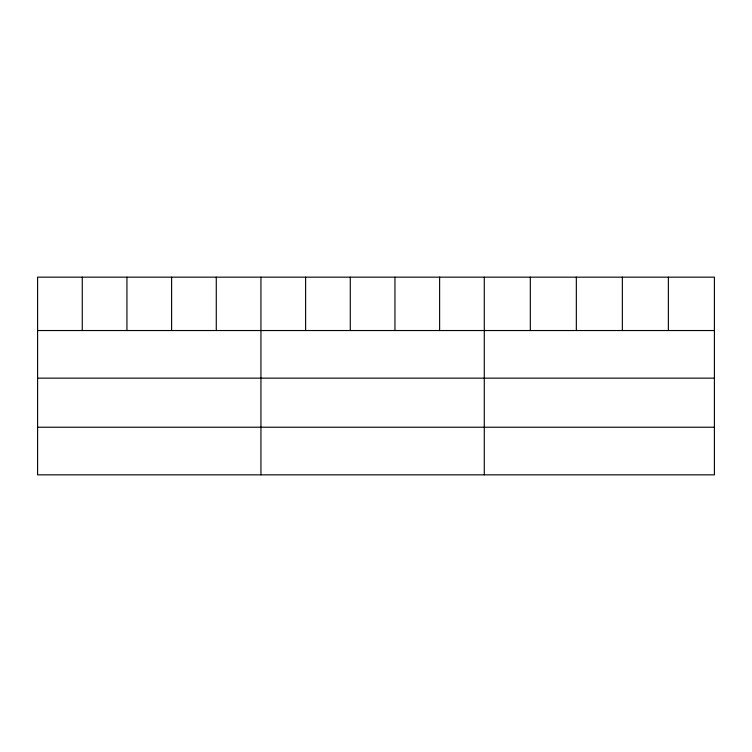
<?xml version="1.0" encoding="UTF-8"?>
<svg xmlns="http://www.w3.org/2000/svg" width="752" height="752" viewBox="0 0 752 752"><rect width="100%" height="100%" fill="white"/><g stroke="black" fill="none" stroke-linecap="round" stroke-linejoin="round"><path stroke-width="1.13" d="M714.4 378.153L714.4 277.159L37.6 277.159L37.6 474.841L714.4 474.841L714.4 378.153L37.6 378.153M37.6 330.532L714.4 330.532M37.6 427.221L714.4 427.221M668.378 277.159L668.378 330.532M622.355 277.159L622.355 330.532M576.333 277.159L576.333 330.532M530.31 277.159L530.31 330.532M484.288 277.159L484.288 474.841M439.619 277.159L439.619 330.532M394.95 277.159L394.95 330.532M350.282 277.159L350.282 330.532M305.613 277.159L305.613 330.532M260.944 277.159L260.944 474.841M216.275 277.159L216.275 330.532M171.606 277.159L171.606 330.532M126.938 277.159L126.938 330.532M82.269 277.159L82.269 330.532"/></g></svg>
